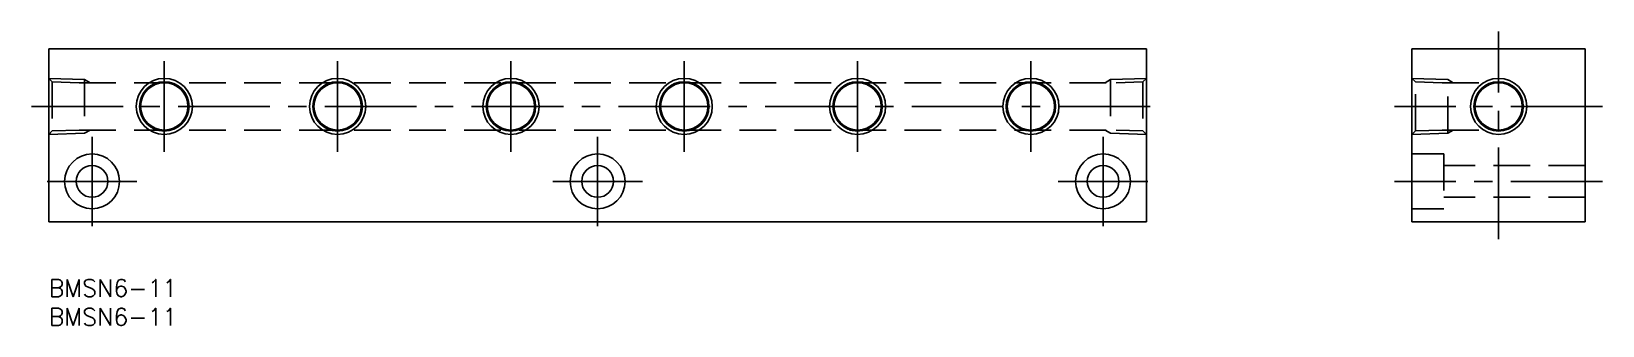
# Model space of a CAD drawing. Extents: x -3 to 269, y -8 to 43.
import ezdxf

# ---------------------------------------------------------------- set-up
doc = ezdxf.new("R2010")
doc.units = 0
doc.header["$LTSCALE"] = 0.5
doc.linetypes.add('CENTER', pattern=[50.8, 31.75, -6.35, 6.35, -6.35])
doc.linetypes.add('DASHED', pattern=[19.05, 12.7, -6.35])
for name, color, linetype in [('MSM_CENTER', 1, 'CENTER'), ('MSM_CONTINUOUS', 7, 'CONTINUOUS'), ('MSM_DASHED', 4, 'DASHED'), ('MSM_NARROW', 5, 'CONTINUOUS'), ('MSM_PART_NUMBER', 7, 'CONTINUOUS')]:
    doc.layers.add(name, color=color, linetype=linetype)
doc.styles.get("Standard").update_dxf_attribs({"font": 'txt.shx', "height": 3, "bigfont": 'bigfont.shx'})

# ---------------------------------------------------------------- blocks, each defined once
blk = doc.blocks.new('*U8')
at = {"layer": 'MSM_PART_NUMBER'}
blk.add_text('BMSN6-11', height=3, dxfattribs=at).set_placement((0, -3))
blk = doc.blocks.new('*U9')
at = {"layer": 'MSM_PART_NUMBER'}
blk.add_text('BMSN6-11', height=3, dxfattribs=at).set_placement((0, -8))

msp = doc.modelspace()

# ---------------------------------------------------------------- linework, layer by layer
at = {"layer": 'MSM_CENTER'}
for p, q in [((250.96, 7), (250.96, 43)), ((20, 37.86), (20, 22.14)), ((50, 37.86), (50, 22.14)), ((80, 37.86), (80, 22.14)), ((110, 37.86), (110, 22.14)), ((140, 37.86), (140, 22.14)), ((170, 22.14), (170, 37.86)), ((-3, 30), (193, 30)), ((268.96, 30), (232.96, 30)), ((7.5, 24.75), (7.5, 9.25)), ((95, 24.75), (95, 9.25)), ((182.5, 9.25), (182.5, 24.75)), ((-0.25, 17), (15.25, 17)), ((87.25, 17), (102.75, 17)), ((174.75, 17), (190.25, 17)), ((268.96, 17), (232.96, 17))]:
    msp.add_line(p, q, dxfattribs=at)
at = {"layer": 'MSM_CONTINUOUS'}
for p, q in [((190, 40), (0, 40)), ((0, 40), (0, 10)), ((190, 10), (190, 40)), ((235.96, 10), (235.96, 40)), ((235.96, 40), (265.96, 40)), ((265.96, 40), (265.96, 10)), ((0, 10), (190, 10)), ((265.96, 10), (235.96, 10))]:
    msp.add_line(p, q, dxfattribs=at)
for centre, radius in [((20, 30), 4.28), ((20, 30), 4.1), ((50, 30), 4.28), ((50, 30), 4.1), ((80, 30), 4.28), ((80, 30), 4.1), ((110, 30), 4.28), ((110, 30), 4.1), ((140, 30), 4.28), ((140, 30), 4.1), ((170, 30), 4.28), ((170, 30), 4.1), ((250.96, 30), 4.28), ((250.96, 30), 4.1), ((7.5, 17), 4.75), ((7.5, 17), 2.75), ((95, 17), 4.75), ((95, 17), 2.75), ((182.5, 17), 4.75), ((182.5, 17), 2.75)]:
    msp.add_circle(centre, radius, dxfattribs=at)
at = {"layer": 'MSM_DASHED'}
for p, q in [((6.2, 34.65), (0, 34.86)), ((0.6, 34.26), (0, 34.86)), ((0.6, 34.26), (0.6, 25.74)), ((5.24, 34.1), (0.6, 34.26)), ((5.24, 34.1), (184.76, 34.1)), ((6.2, 34.65), (6.2, 25.35)), ((6.2, 34.65), (7.15, 34.1)), ((183.8, 34.65), (182.85, 34.1)), ((183.8, 34.65), (190, 34.86)), ((183.8, 34.65), (183.8, 25.35)), ((184.76, 34.1), (189.4, 34.26)), ((189.4, 34.26), (190, 34.86)), ((189.4, 34.26), (189.4, 25.74)), ((242.16, 34.65), (235.96, 34.86)), ((236.56, 34.26), (235.96, 34.86)), ((241.2, 34.1), (236.56, 34.26)), ((236.56, 25.74), (236.56, 34.26)), ((241.2, 34.1), (250.96, 34.1)), ((243.11, 34.1), (242.16, 34.65)), ((242.16, 25.35), (242.16, 34.65)), ((0.6, 25.74), (0, 25.14)), ((6.2, 25.35), (0, 25.14)), ((5.24, 25.9), (0.6, 25.74)), ((5.24, 25.9), (184.76, 25.9)), ((7.15, 25.9), (6.2, 25.35)), ((182.85, 25.9), (183.8, 25.35)), ((183.8, 25.35), (190, 25.14)), ((184.76, 25.9), (189.4, 25.74)), ((189.4, 25.74), (190, 25.14)), ((236.56, 25.74), (235.96, 25.14)), ((242.16, 25.35), (235.96, 25.14)), ((241.2, 25.9), (236.56, 25.74)), ((241.2, 25.9), (250.96, 25.9)), ((242.16, 25.35), (243.11, 25.9)), ((235.96, 21.75), (241.46, 21.75)), ((241.46, 21.75), (241.46, 12.25)), ((265.96, 19.75), (241.46, 19.75)), ((265.96, 14.25), (241.46, 14.25)), ((241.46, 12.25), (235.96, 12.25))]:
    msp.add_line(p, q, dxfattribs=at)
at = {"layer": 'MSM_NARROW'}
for centre in [(20, 30), (50, 30), (80, 30), (110, 30), (140, 30), (170, 30), (250.96, 30)]:
    msp.add_circle(centre, 4.86, dxfattribs=at)

# ---------------------------------------------------------------- block references
at = {"layer": 'MSM_CONTINUOUS'}
for name in ['*U8', '*U9']:
    msp.add_blockref(name, (0, 0), dxfattribs=at)

doc.saveas('drawing.dxf')
